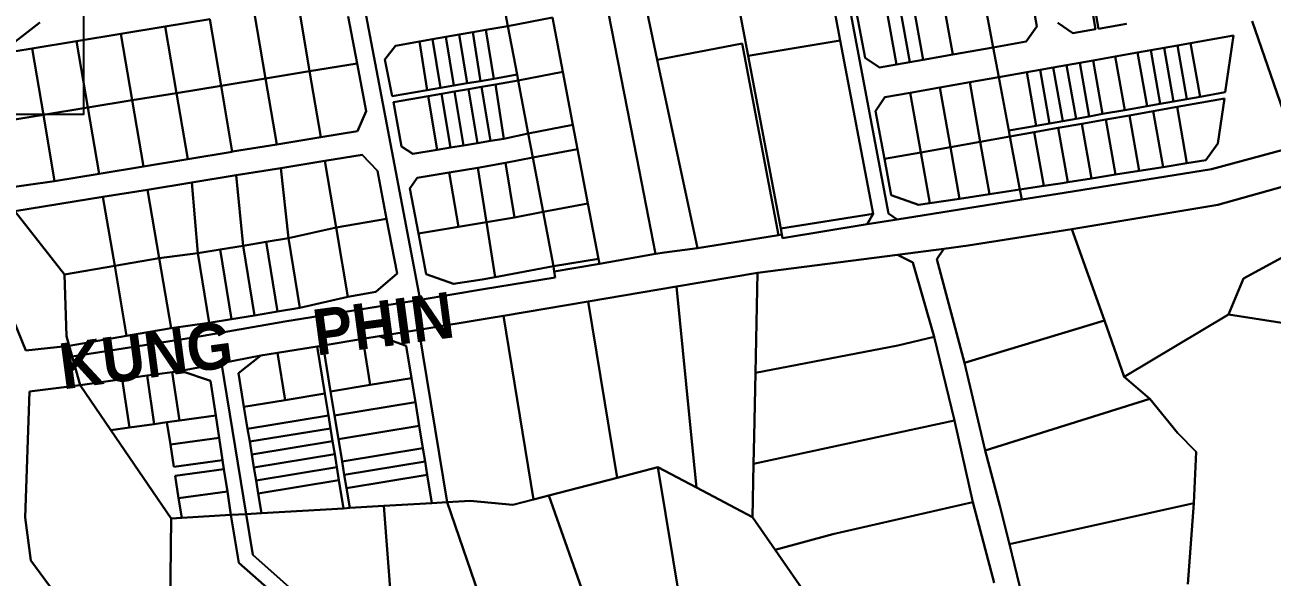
# Model space of a CAD drawing. Header units: inches. Extents: x 3562 to 70198, y -55726 to -1193.
# Drawn here: x 60876 to 67072, y -9989 to -7248 of the extents above; entities that cross this region are included whole.
import ezdxf

# ---------------------------------------------------------------- set-up
doc = ezdxf.new("R2010")
doc.units = ezdxf.units.IN
doc.header["$MEASUREMENT"] = 0
doc.layers.add('Locality Plan', color=7, linetype='Continuous')

# ---------------------------------------------------------------- blocks, each defined once
blk = doc.blocks.new('PD_912705')
at = {"layer": 'Locality Plan', "color": 7}
for p, q in [((64305.6, -6539.5), (64469, -7401.8)), ((64469, -7401.8), (64305.6, -6539.5)), ((64781.6, -6562.5), (64926.4, -7325.6)), ((64926.4, -7325.6), (64781.6, -6562.5)), ((65166.5, -8184.6), (64856.6, -6548.6)), ((64856.6, -6548.6), (65166.5, -8184.6)), ((63916, -7908.7), (63664, -6621.5)), ((63664, -6621.5), (63916, -7908.7)), ((63840.5, -6588.5), (64017.4, -7421)), ((64017.4, -7421), (63840.5, -6588.5)), ((65573, -6760.5), (65686.2, -7360)), ((65686.2, -7360), (65573, -6760.5)), ((65820.2, -6782.8), (65903.8, -7255.5)), ((65903.8, -7255.5), (65820.2, -6782.8)), ((66210.5, -7267.3), (66160, -6981.7)), ((66160, -6981.7), (66210.5, -7267.3)), ((63247, -7104.3), (63275.4, -7254.1)), ((63275.4, -7254.1), (63247, -7104.3)), ((65435.3, -7110), (65485.9, -7395.5)), ((65485.9, -7395.5), (65435.3, -7110)), ((62015.4, -7183.7), (62071.2, -7513.7)), ((62071.2, -7513.7), (62015.4, -7183.7)), ((62234.4, -7147.8), (62290.4, -7477.8)), ((62290.4, -7477.8), (62234.4, -7147.8)), ((65050.8, -7411.8), (65007.9, -7185.8)), ((65007.9, -7185.8), (65050.8, -7411.8)), ((65155.6, -7159.6), (65206.3, -7445.1)), ((65206.3, -7445.1), (65155.6, -7159.6)), ((65221.6, -7147.9), (65272.3, -7433.4)), ((65272.3, -7433.4), (65221.6, -7147.9)), ((65287.6, -7136.2), (65338.2, -7421.7)), ((65338.2, -7421.7), (65287.6, -7136.2)), ((66176.7, -7162.5), (66195.7, -7269.9)), ((66195.7, -7269.9), (66176.7, -7162.5)), ((60747.5, -7391.8), (60949.6, -7235.7)), ((60949.6, -7235.7), (60747.5, -7391.8)), ((61571.7, -7256.5), (61794.2, -7220)), ((61794.2, -7220), (61571.7, -7256.5)), ((61794.2, -7220), (61850, -7550)), ((61850, -7550), (61794.2, -7220)), ((62482, -7207.2), (62526.1, -7439.2)), ((62526.1, -7439.2), (62482, -7207.2)), ((62571, -7203.7), (62840.1, -8611.9)), ((62840.1, -8611.9), (62571, -7203.7)), ((63275.4, -7254.1), (63497.1, -7211.9)), ((63497.1, -7211.9), (63275.4, -7254.1)), ((63497.1, -7211.9), (63548.4, -7481.4)), ((63548.4, -7481.4), (63497.1, -7211.9)), ((66082.5, -7289.9), (66007.2, -7237.2)), ((66007.2, -7237.2), (66082.5, -7289.9)), ((66348.4, -7242.9), (66210.5, -7267.3)), ((66210.5, -7267.3), (66348.4, -7242.9)), ((67188.2, -7851.3), (66972.5, -7229.3)), ((66972.5, -7229.3), (67188.2, -7851.3)), ((61131.6, -7328.7), (61351.8, -7292.6)), ((61351.8, -7292.6), (61131.6, -7328.7)), ((61351.8, -7292.6), (61571.7, -7256.5)), ((61571.7, -7256.5), (61351.8, -7292.6)), ((61351.8, -7292.6), (61408.2, -7622.4)), ((61408.2, -7622.4), (61351.8, -7292.6)), ((61571.7, -7256.5), (61628.4, -7586.3)), ((61628.4, -7586.3), (61571.7, -7256.5)), ((62967.5, -7307.5), (62901, -7319)), ((62901, -7319), (62967.5, -7307.5)), ((62967.5, -7307.5), (63033.7, -7296.1)), ((63033.7, -7296.1), (62967.5, -7307.5)), ((63006.9, -7549.2), (62967.5, -7307.5)), ((62967.5, -7307.5), (63006.9, -7549.2)), ((63033.7, -7296.1), (63101.4, -7284.3)), ((63101.4, -7284.3), (63033.7, -7296.1)), ((63033.7, -7296.1), (63072.9, -7538)), ((63072.9, -7538), (63033.7, -7296.1)), ((63165, -7273.3), (63101.4, -7284.3)), ((63101.4, -7284.3), (63165, -7273.3)), ((63101.4, -7284.3), (63139.4, -7526.8)), ((63139.4, -7526.8), (63101.4, -7284.3)), ((63165, -7273.3), (63275.4, -7254.1)), ((63275.4, -7254.1), (63165, -7273.3)), ((63206, -7515.5), (63165, -7273.3)), ((63165, -7273.3), (63206, -7515.5)), ((63275.4, -7254.1), (63321, -7495)), ((63321, -7495), (63275.4, -7254.1)), ((65903.8, -7255.5), (65851.1, -7330.8)), ((65851.1, -7330.8), (65903.8, -7255.5)), ((66195.7, -7269.9), (66082.5, -7289.9)), ((66082.5, -7289.9), (66195.7, -7269.9)), ((66667.6, -7338.7), (66881.2, -7300.9)), ((66881.2, -7300.9), (66667.6, -7338.7)), ((66881.2, -7300.9), (66839.8, -7582.5)), ((66839.8, -7582.5), (66881.2, -7300.9)), ((60747.5, -7391.8), (60911.6, -7364.8)), ((60911.6, -7364.8), (60747.5, -7391.8)), ((60911.6, -7364.8), (61131.6, -7328.7)), ((61131.6, -7328.7), (60911.6, -7364.8)), ((60911.6, -7364.8), (60967.5, -7694.7)), ((60967.5, -7694.7), (60911.6, -7364.8)), ((61131.6, -7328.7), (61187.9, -7658.6)), ((61187.9, -7658.6), (61131.6, -7328.7)), ((62664.7, -7419.9), (62716.8, -7351.4)), ((62716.8, -7351.4), (62664.7, -7419.9)), ((62716.8, -7351.4), (62836.8, -7330.1)), ((62836.8, -7330.1), (62716.8, -7351.4)), ((62836.8, -7330.1), (62901, -7319)), ((62901, -7319), (62836.8, -7330.1)), ((62836.8, -7330.1), (62873.6, -7571.7)), ((62873.6, -7571.7), (62836.8, -7330.1)), ((62901, -7319), (62940.2, -7560.5)), ((62940.2, -7560.5), (62901, -7319)), ((64017.4, -7421), (64439.4, -7340)), ((64439.4, -7340), (64017.4, -7421)), ((64439.4, -7340), (64620.4, -8292.4)), ((64620.4, -8292.4), (64439.4, -7340)), ((64469, -7401.8), (64926.4, -7325.6)), ((64926.4, -7325.6), (64469, -7401.8)), ((64926.4, -7325.6), (65089.4, -8185.1)), ((65089.4, -8185.1), (64926.4, -7325.6)), ((65686.2, -7360), (65485.9, -7395.5)), ((65485.9, -7395.5), (65686.2, -7360)), ((65851.1, -7330.8), (65686.2, -7360)), ((65686.2, -7360), (65851.1, -7330.8)), ((65686.2, -7360), (65714.1, -7507.4)), ((65714.1, -7507.4), (65686.2, -7360)), ((66403.7, -7385.4), (66469.7, -7373.7)), ((66469.7, -7373.7), (66403.7, -7385.4)), ((66469.7, -7373.7), (66535.7, -7362.1)), ((66535.7, -7362.1), (66469.7, -7373.7)), ((66469.7, -7373.7), (66516.7, -7639.6)), ((66516.7, -7639.6), (66469.7, -7373.7)), ((66535.7, -7362.1), (66601.7, -7350.4)), ((66601.7, -7350.4), (66535.7, -7362.1)), ((66535.7, -7362.1), (66582.7, -7627.9)), ((66582.7, -7627.9), (66535.7, -7362.1)), ((66601.7, -7350.4), (66667.6, -7338.7)), ((66667.6, -7338.7), (66601.7, -7350.4)), ((66601.7, -7350.4), (66648.7, -7616.3)), ((66648.7, -7616.3), (66601.7, -7350.4)), ((66667.6, -7338.7), (66714.7, -7604.6)), ((66714.7, -7604.6), (66667.6, -7338.7)), ((62700.8, -7601.4), (62664.7, -7419.9)), ((62664.7, -7419.9), (62700.8, -7601.4)), ((64017.4, -7421), (64218.1, -8356.1)), ((64218.1, -8356.1), (64017.4, -7421)), ((64469, -7401.8), (64631.4, -8258.2)), ((64631.4, -8258.2), (64469, -7401.8)), ((65121.1, -7460.3), (65050.8, -7411.8)), ((65050.8, -7411.8), (65121.1, -7460.3)), ((65272.3, -7433.4), (65206.3, -7445.1)), ((65206.3, -7445.1), (65272.3, -7433.4)), ((65338.2, -7421.7), (65272.3, -7433.4)), ((65272.3, -7433.4), (65338.2, -7421.7)), ((65485.9, -7395.5), (65338.2, -7421.7)), ((65338.2, -7421.7), (65485.9, -7395.5)), ((66117.2, -7436.1), (66183.1, -7424.4)), ((66183.1, -7424.4), (66117.2, -7436.1)), ((66183.1, -7424.4), (66293.4, -7404.9)), ((66293.4, -7404.9), (66183.1, -7424.4)), ((66183.1, -7424.4), (66230.2, -7690.3)), ((66230.2, -7690.3), (66183.1, -7424.4)), ((66293.4, -7404.9), (66403.7, -7385.4)), ((66403.7, -7385.4), (66293.4, -7404.9)), ((66293.4, -7404.9), (66340.5, -7670.8)), ((66340.5, -7670.8), (66293.4, -7404.9)), ((66403.7, -7385.4), (66450.8, -7651.3)), ((66450.8, -7651.3), (66403.7, -7385.4)), ((62071.2, -7513.7), (62290.4, -7477.8)), ((62290.4, -7477.8), (62071.2, -7513.7)), ((62290.4, -7477.8), (62526.1, -7439.2)), ((62526.1, -7439.2), (62290.4, -7477.8)), ((62290.4, -7477.8), (62345.9, -7805)), ((62345.9, -7805), (62290.4, -7477.8)), ((62526.1, -7439.2), (62571.3, -7676.6)), ((62571.3, -7676.6), (62526.1, -7439.2)), ((63321, -7495), (63206, -7515.5)), ((63206, -7515.5), (63321, -7495)), ((63321, -7495), (63326.5, -7523.7)), ((63326.5, -7523.7), (63321, -7495)), ((63326.5, -7523.7), (63548.4, -7481.4)), ((63548.4, -7481.4), (63326.5, -7523.7)), ((63548.4, -7481.4), (63598.6, -7744.9)), ((63598.6, -7744.9), (63548.4, -7481.4)), ((65206.3, -7445.1), (65121.1, -7460.3)), ((65121.1, -7460.3), (65206.3, -7445.1)), ((65714.1, -7507.4), (65853.2, -7482.8)), ((65853.2, -7482.8), (65714.1, -7507.4)), ((65853.2, -7482.8), (65919.2, -7471.1)), ((65919.2, -7471.1), (65853.2, -7482.8)), ((65853.2, -7482.8), (65900.3, -7748.6)), ((65900.3, -7748.6), (65853.2, -7482.8)), ((65919.2, -7471.1), (65985.2, -7459.4)), ((65985.2, -7459.4), (65919.2, -7471.1)), ((65919.2, -7471.1), (65966.3, -7737)), ((65966.3, -7737), (65919.2, -7471.1)), ((65985.2, -7459.4), (66051.2, -7447.7)), ((66051.2, -7447.7), (65985.2, -7459.4)), ((65985.2, -7459.4), (66032.2, -7725.3)), ((66032.2, -7725.3), (65985.2, -7459.4)), ((66051.2, -7447.7), (66117.2, -7436.1)), ((66117.2, -7436.1), (66051.2, -7447.7)), ((66051.2, -7447.7), (66098.2, -7713.6)), ((66098.2, -7713.6), (66051.2, -7447.7)), ((66117.2, -7436.1), (66164.2, -7702)), ((66164.2, -7702), (66117.2, -7436.1)), ((61628.4, -7586.3), (61850, -7550)), ((61850, -7550), (61628.4, -7586.3)), ((61850, -7550), (62071.2, -7513.7)), ((62071.2, -7513.7), (61850, -7550)), ((61850, -7550), (61905.5, -7877.6)), ((61905.5, -7877.6), (61850, -7550)), ((62071.2, -7513.7), (62126.6, -7841.2)), ((62126.6, -7841.2), (62071.2, -7513.7)), ((62940.2, -7560.5), (63006.9, -7549.2)), ((63006.9, -7549.2), (62940.2, -7560.5)), ((63072.9, -7538), (63006.9, -7549.2)), ((63006.9, -7549.2), (63072.9, -7538)), ((63139.4, -7526.8), (63072.9, -7538)), ((63072.9, -7538), (63139.4, -7526.8)), ((63079.3, -7567.3), (63143.4, -7556.2)), ((63143.4, -7556.2), (63079.3, -7567.3)), ((63139.4, -7526.8), (63206, -7515.5)), ((63206, -7515.5), (63139.4, -7526.8)), ((63143.4, -7556.2), (63213, -7544.2)), ((63213, -7544.2), (63143.4, -7556.2)), ((63143.4, -7556.2), (63189.2, -7823.8)), ((63189.2, -7823.8), (63143.4, -7556.2)), ((63213, -7544.2), (63326.5, -7523.7)), ((63326.5, -7523.7), (63213, -7544.2)), ((63213, -7544.2), (63255.6, -7812.8)), ((63255.6, -7812.8), (63213, -7544.2)), ((63326.5, -7523.7), (63376.4, -7787.2)), ((63376.4, -7787.2), (63326.5, -7523.7)), ((65274.3, -7585.4), (65422, -7559.2)), ((65422, -7559.2), (65274.3, -7585.4)), ((65422, -7559.2), (65569.7, -7533)), ((65569.7, -7533), (65422, -7559.2)), ((65422, -7559.2), (65474.4, -7854.6)), ((65474.4, -7854.6), (65422, -7559.2)), ((65569.7, -7533), (65714.1, -7507.4)), ((65714.1, -7507.4), (65569.7, -7533)), ((65569.7, -7533), (65622.1, -7828.4)), ((65622.1, -7828.4), (65569.7, -7533)), ((65714.1, -7507.4), (65764.2, -7772.7)), ((65764.2, -7772.7), (65714.1, -7507.4)), ((61408.2, -7622.4), (61628.4, -7586.3)), ((61628.4, -7586.3), (61408.2, -7622.4)), ((61628.4, -7586.3), (61684.8, -7914)), ((61684.8, -7914), (61628.4, -7586.3)), ((62873.6, -7571.7), (62700.8, -7601.4)), ((62700.8, -7601.4), (62873.6, -7571.7)), ((62706.6, -7631.4), (62879.4, -7601.7)), ((62879.4, -7601.7), (62706.6, -7631.4)), ((62940.2, -7560.5), (62873.6, -7571.7)), ((62873.6, -7571.7), (62940.2, -7560.5)), ((62879.4, -7601.7), (62945.3, -7590.3)), ((62945.3, -7590.3), (62879.4, -7601.7)), ((62879.4, -7601.7), (62924.4, -7867.8)), ((62924.4, -7867.8), (62879.4, -7601.7)), ((62945.3, -7590.3), (63010.6, -7579.1)), ((63010.6, -7579.1), (62945.3, -7590.3)), ((62945.3, -7590.3), (62989.9, -7856.9)), ((62989.9, -7856.9), (62945.3, -7590.3)), ((63010.6, -7579.1), (63079.3, -7567.3)), ((63079.3, -7567.3), (63010.6, -7579.1)), ((63010.6, -7579.1), (63055.1, -7846.1)), ((63055.1, -7846.1), (63010.6, -7579.1)), ((63079.3, -7567.3), (63123.6, -7834.7)), ((63123.6, -7834.7), (63079.3, -7567.3)), ((65101.1, -7677.1), (65149, -7607.6)), ((65149, -7607.6), (65101.1, -7677.1)), ((65149, -7607.6), (65274.3, -7585.4)), ((65274.3, -7585.4), (65149, -7607.6)), ((65274.3, -7585.4), (65326.7, -7880.8)), ((65326.7, -7880.8), (65274.3, -7585.4)), ((66648.7, -7616.3), (66582.7, -7627.9)), ((66582.7, -7627.9), (66648.7, -7616.3)), ((66600, -7655.4), (66835.1, -7613.8)), ((66835.1, -7613.8), (66600, -7655.4)), ((66714.7, -7604.6), (66648.7, -7616.3)), ((66648.7, -7616.3), (66714.7, -7604.6)), ((66839.8, -7582.5), (66714.7, -7604.6)), ((66714.7, -7604.6), (66839.8, -7582.5)), ((66835.1, -7613.8), (66802.3, -7837)), ((66802.3, -7837), (66835.1, -7613.8)), ((60967.5, -7694.7), (61187.9, -7658.6)), ((61187.9, -7658.6), (60967.5, -7694.7)), ((61187.9, -7658.6), (61408.2, -7622.4)), ((61408.2, -7622.4), (61187.9, -7658.6)), ((61187.9, -7658.6), (61243.8, -7986.8)), ((61243.8, -7986.8), (61187.9, -7658.6)), ((61408.2, -7622.4), (61464.4, -7950.4)), ((61464.4, -7950.4), (61408.2, -7622.4)), ((62571.3, -7676.6), (62528.3, -7774.9)), ((62528.3, -7774.9), (62571.3, -7676.6)), ((62747.3, -7851.3), (62706.6, -7631.4)), ((62706.6, -7631.4), (62747.3, -7851.3)), ((65145.9, -7912.9), (65101.1, -7677.1)), ((65101.1, -7677.1), (65145.9, -7912.9)), ((66340.5, -7670.8), (66230.2, -7690.3)), ((66230.2, -7690.3), (66340.5, -7670.8)), ((66450.8, -7651.3), (66340.5, -7670.8)), ((66340.5, -7670.8), (66450.8, -7651.3)), ((66363.6, -7697.2), (66481.8, -7676.3)), ((66481.8, -7676.3), (66363.6, -7697.2)), ((66516.7, -7639.6), (66450.8, -7651.3)), ((66450.8, -7651.3), (66516.7, -7639.6)), ((66481.8, -7676.3), (66600, -7655.4)), ((66600, -7655.4), (66481.8, -7676.3)), ((66530.8, -7953.6), (66481.8, -7676.3)), ((66481.8, -7676.3), (66530.8, -7953.6)), ((66582.7, -7627.9), (66516.7, -7639.6)), ((66516.7, -7639.6), (66582.7, -7627.9)), ((66649.4, -7934.8), (66600, -7655.4)), ((66600, -7655.4), (66649.4, -7934.8)), ((60655.4, -7745.9), (60967.5, -7694.7)), ((60967.5, -7694.7), (60655.4, -7745.9)), ((60967.5, -7694.7), (61023.2, -8023.2)), ((61023.2, -8023.2), (60967.5, -7694.7)), ((63376.4, -7787.2), (63598.6, -7744.9)), ((63598.6, -7744.9), (63376.4, -7787.2)), ((63598.6, -7744.9), (63621.4, -7864.7)), ((63621.4, -7864.7), (63598.6, -7744.9)), ((65966.3, -7737), (65900.3, -7748.6)), ((65900.3, -7748.6), (65966.3, -7737)), ((66032.2, -7725.3), (65966.3, -7737)), ((65966.3, -7737), (66032.2, -7725.3)), ((66009.1, -7759.8), (66127.3, -7739)), ((66127.3, -7739), (66009.1, -7759.8)), ((66098.2, -7713.6), (66032.2, -7725.3)), ((66032.2, -7725.3), (66098.2, -7713.6)), ((66164.2, -7702), (66098.2, -7713.6)), ((66098.2, -7713.6), (66164.2, -7702)), ((66127.3, -7739), (66245.5, -7718)), ((66245.5, -7718), (66127.3, -7739)), ((66127.3, -7739), (66175.2, -8010.2)), ((66175.2, -8010.2), (66127.3, -7739)), ((66230.2, -7690.3), (66164.2, -7702)), ((66164.2, -7702), (66230.2, -7690.3)), ((66245.5, -7718), (66363.6, -7697.2)), ((66363.6, -7697.2), (66245.5, -7718)), ((66245.5, -7718), (66293.8, -7991.3)), ((66293.8, -7991.3), (66245.5, -7718)), ((66363.6, -7697.2), (66412.3, -7972.5)), ((66412.3, -7972.5), (66363.6, -7697.2)), ((62345.9, -7805), (62126.6, -7841.2)), ((62126.6, -7841.2), (62345.9, -7805)), ((62528.3, -7774.9), (62345.9, -7805)), ((62345.9, -7805), (62528.3, -7774.9)), ((63376.4, -7787.2), (63255.6, -7812.8)), ((63255.6, -7812.8), (63376.4, -7787.2)), ((63376.4, -7787.2), (63399.1, -7907)), ((63399.1, -7907), (63376.4, -7787.2)), ((65622.1, -7828.4), (65769.7, -7802.2)), ((65769.7, -7802.2), (65622.1, -7828.4)), ((65900.3, -7748.6), (65764.2, -7772.7)), ((65764.2, -7772.7), (65900.3, -7748.6)), ((65764.2, -7772.7), (65769.7, -7802.2)), ((65769.7, -7802.2), (65764.2, -7772.7)), ((65769.7, -7802.2), (65890.9, -7780.8)), ((65890.9, -7780.8), (65769.7, -7802.2)), ((65769.7, -7802.2), (65819.4, -8065.3)), ((65819.4, -8065.3), (65769.7, -7802.2)), ((65890.9, -7780.8), (66009.1, -7759.8)), ((66009.1, -7759.8), (65890.9, -7780.8)), ((65890.9, -7780.8), (65938.1, -8047.2)), ((65938.1, -8047.2), (65890.9, -7780.8)), ((66009.1, -7759.8), (66056.7, -8029)), ((66056.7, -8029), (66009.1, -7759.8)), ((62126.6, -7841.2), (61907.3, -7877.3)), ((61907.3, -7877.3), (62126.6, -7841.2)), ((62803.8, -7888.5), (62747.3, -7851.3)), ((62747.3, -7851.3), (62803.8, -7888.5)), ((62924.4, -7867.8), (62803.8, -7888.5)), ((62803.8, -7888.5), (62924.4, -7867.8)), ((62989.9, -7856.9), (62924.4, -7867.8)), ((62924.4, -7867.8), (62989.9, -7856.9)), ((63055.1, -7846.1), (62989.9, -7856.9)), ((62989.9, -7856.9), (63055.1, -7846.1)), ((63123.6, -7834.7), (63055.1, -7846.1)), ((63055.1, -7846.1), (63123.6, -7834.7)), ((63189.2, -7823.8), (63123.6, -7834.7)), ((63123.6, -7834.7), (63189.2, -7823.8)), ((63255.6, -7812.8), (63189.2, -7823.8)), ((63189.2, -7823.8), (63255.6, -7812.8)), ((63399.1, -7907), (63621.4, -7864.7)), ((63621.4, -7864.7), (63399.1, -7907)), ((63621.4, -7864.7), (63672.7, -8134.2)), ((63672.7, -8134.2), (63621.4, -7864.7)), ((65326.7, -7880.8), (65474.4, -7854.6)), ((65474.4, -7854.6), (65326.7, -7880.8)), ((65474.4, -7854.6), (65622.1, -7828.4)), ((65622.1, -7828.4), (65474.4, -7854.6)), ((65474.4, -7854.6), (65519.8, -8110.8)), ((65519.8, -8110.8), (65474.4, -7854.6)), ((65622.1, -7828.4), (65668.2, -8088.3)), ((65668.2, -8088.3), (65622.1, -7828.4)), ((66802.3, -7837), (66743.7, -7919.8)), ((66743.7, -7919.8), (66802.3, -7837)), ((66770.6, -7964.1), (67188.2, -7851.3)), ((67188.2, -7851.3), (66770.6, -7964.1)), ((67840.7, -7850.3), (66802.3, -8141.3)), ((66802.3, -8141.3), (67840.7, -7850.3)), ((61684.8, -7914), (61464.4, -7950.4)), ((61464.4, -7950.4), (61684.8, -7914)), ((61905.5, -7877.6), (61684.8, -7914)), ((61684.8, -7914), (61905.5, -7877.6)), ((61907.3, -7877.3), (61905.5, -7877.6)), ((61905.5, -7877.6), (61907.3, -7877.3)), ((62365.9, -7922.9), (62146.4, -7958.6)), ((62146.4, -7958.6), (62365.9, -7922.9)), ((62551.4, -7892.8), (62365.9, -7922.9)), ((62365.9, -7922.9), (62551.4, -7892.8)), ((62365.9, -7922.9), (62421.9, -8253.4)), ((62421.9, -8253.4), (62365.9, -7922.9)), ((62627.7, -7972.8), (62551.4, -7892.8)), ((62551.4, -7892.8), (62627.7, -7972.8)), ((63399.1, -7907), (63263.8, -7933.4)), ((63263.8, -7933.4), (63399.1, -7907)), ((63399.1, -7907), (63450.1, -8176.6)), ((63450.1, -8176.6), (63399.1, -7907)), ((64007.9, -8383.9), (63916, -7908.7)), ((63916, -7908.7), (64007.9, -8383.9)), ((65145.9, -7912.9), (65326.7, -7880.8)), ((65326.7, -7880.8), (65145.9, -7912.9)), ((65180.1, -8093.2), (65145.9, -7912.9)), ((65145.9, -7912.9), (65180.1, -8093.2)), ((65326.7, -7880.8), (65371.5, -8133.4)), ((65371.5, -8133.4), (65326.7, -7880.8)), ((66743.7, -7919.8), (66649.4, -7934.8)), ((66649.4, -7934.8), (66743.7, -7919.8)), ((61243.8, -7986.8), (61023.2, -8023.2)), ((61023.2, -8023.2), (61243.8, -7986.8)), ((61464.4, -7950.4), (61243.8, -7986.8)), ((61243.8, -7986.8), (61464.4, -7950.4)), ((62146.4, -7958.6), (61925.3, -7994.5)), ((61925.3, -7994.5), (62146.4, -7958.6)), ((62185.3, -8307.3), (62146.4, -7958.6)), ((62146.4, -7958.6), (62185.3, -8307.3)), ((62672.8, -8210), (62627.7, -7972.8)), ((62627.7, -7972.8), (62672.8, -8210)), ((62824.6, -8007.8), (62982.9, -7980.6)), ((62982.9, -7980.6), (62824.6, -8007.8)), ((63125.2, -7957.9), (62982.9, -7980.6)), ((62982.9, -7980.6), (63125.2, -7957.9)), ((62982.9, -7980.6), (63029.8, -8250.3)), ((63029.8, -8250.3), (62982.9, -7980.6)), ((63125.2, -7957.9), (63263.8, -7933.4)), ((63263.8, -7933.4), (63125.2, -7957.9)), ((63169.6, -8227.6), (63125.2, -7957.9)), ((63125.2, -7957.9), (63169.6, -8227.6)), ((63263.8, -7933.4), (63308.2, -8204.9)), ((63308.2, -8204.9), (63263.8, -7933.4)), ((66038.4, -8081.6), (66770.6, -7964.1)), ((66770.6, -7964.1), (66038.4, -8081.6)), ((66293.8, -7991.3), (66175.2, -8010.2)), ((66175.2, -8010.2), (66293.8, -7991.3)), ((66412.3, -7972.5), (66293.8, -7991.3)), ((66293.8, -7991.3), (66412.3, -7972.5)), ((66530.8, -7953.6), (66412.3, -7972.5)), ((66412.3, -7972.5), (66530.8, -7953.6)), ((66649.4, -7934.8), (66530.8, -7953.6)), ((66530.8, -7953.6), (66649.4, -7934.8)), ((61023.2, -8023.2), (60740.1, -8062.9)), ((60740.1, -8062.9), (61023.2, -8023.2)), ((61704.8, -8030.3), (61484.2, -8066.1)), ((61484.2, -8066.1), (61704.8, -8030.3)), ((61925.3, -7994.5), (61704.8, -8030.3)), ((61704.8, -8030.3), (61925.3, -7994.5)), ((61704.8, -8030.3), (61734.2, -8381.1)), ((61734.2, -8381.1), (61704.8, -8030.3)), ((61959.7, -8344.2), (61925.3, -7994.5)), ((61925.3, -7994.5), (61959.7, -8344.2)), ((62788.6, -8060.4), (62824.6, -8007.8)), ((62824.6, -8007.8), (62788.6, -8060.4)), ((65938.1, -8047.2), (65819.4, -8065.3)), ((65819.4, -8065.3), (65938.1, -8047.2)), ((66031.4, -8033.1), (65938.1, -8047.2)), ((65938.1, -8047.2), (66031.4, -8033.1)), ((66056.7, -8029), (66031.4, -8033.1)), ((66031.4, -8033.1), (66056.7, -8029)), ((66175.2, -8010.2), (66056.7, -8029)), ((66056.7, -8029), (66175.2, -8010.2)), ((61263.5, -8102), (60826.3, -8172.9)), ((60826.3, -8172.9), (61263.5, -8102)), ((61263.5, -8102), (61484.2, -8066.1)), ((61484.2, -8066.1), (61263.5, -8102)), ((61321.8, -8444), (61263.5, -8102)), ((61263.5, -8102), (61321.8, -8444)), ((61484.2, -8066.1), (61542.3, -8405.8)), ((61542.3, -8405.8), (61484.2, -8066.1)), ((62830.6, -8284), (62788.6, -8060.4)), ((62788.6, -8060.4), (62830.6, -8284)), ((65315.3, -8141.9), (65180.1, -8093.2)), ((65180.1, -8093.2), (65315.3, -8141.9)), ((65828.9, -8115.3), (65209.3, -8214.7)), ((65209.3, -8214.7), (65828.9, -8115.3)), ((65519.8, -8110.8), (65371.5, -8133.4)), ((65371.5, -8133.4), (65519.8, -8110.8)), ((65668.2, -8088.3), (65519.8, -8110.8)), ((65519.8, -8110.8), (65668.2, -8088.3)), ((65819.4, -8065.3), (65668.2, -8088.3)), ((65668.2, -8088.3), (65819.4, -8065.3)), ((65819.4, -8065.3), (65828.9, -8115.3)), ((65828.9, -8115.3), (65819.4, -8065.3)), ((65828.9, -8115.3), (66038.4, -8081.6)), ((66038.4, -8081.6), (65828.9, -8115.3)), ((61072.5, -8487.2), (60826.3, -8172.9)), ((60826.3, -8172.9), (61072.5, -8487.2)), ((63308.2, -8204.9), (63450.1, -8176.6)), ((63450.1, -8176.6), (63308.2, -8204.9)), ((63450.1, -8176.6), (63672.7, -8134.2)), ((63672.7, -8134.2), (63450.1, -8176.6)), ((63450.1, -8176.6), (63501.2, -8446.1)), ((63501.2, -8446.1), (63450.1, -8176.6)), ((63672.7, -8134.2), (63724.9, -8408.9)), ((63724.9, -8408.9), (63672.7, -8134.2)), ((65371.5, -8133.4), (65315.3, -8141.9)), ((65315.3, -8141.9), (65371.5, -8133.4)), ((66802.3, -8141.3), (66077, -8261.2)), ((66077, -8261.2), (66802.3, -8141.3)), ((62421.9, -8253.4), (62672.8, -8210)), ((62672.8, -8210), (62421.9, -8253.4)), ((62672.8, -8210), (62724.4, -8481.5)), ((62724.4, -8481.5), (62672.8, -8210)), ((63029.8, -8250.3), (63169.6, -8227.6)), ((63169.6, -8227.6), (63029.8, -8250.3)), ((63308.2, -8204.9), (63169.6, -8227.6)), ((63169.6, -8227.6), (63308.2, -8204.9)), ((63169.6, -8227.6), (63212.8, -8499.8)), ((63212.8, -8499.8), (63169.6, -8227.6)), ((64631.4, -8258.2), (65089.4, -8185.1)), ((65089.4, -8185.1), (64631.4, -8258.2)), ((65060.3, -8236.7), (64640.5, -8306.6)), ((64640.5, -8306.6), (65060.3, -8236.7)), ((65089.4, -8185.1), (65060.3, -8236.7)), ((65060.3, -8236.7), (65089.4, -8185.1)), ((65209.3, -8214.7), (65060.3, -8236.7)), ((65060.3, -8236.7), (65209.3, -8214.7)), ((65209.3, -8214.7), (65166.5, -8184.6)), ((65166.5, -8184.6), (65209.3, -8214.7)), ((62185.3, -8307.3), (62421.9, -8253.4)), ((62421.9, -8253.4), (62185.3, -8307.3)), ((62480.3, -8598.1), (62421.9, -8253.4)), ((62421.9, -8253.4), (62480.3, -8598.1)), ((62830.6, -8284), (63029.8, -8250.3)), ((63029.8, -8250.3), (62830.6, -8284)), ((62869.3, -8485.3), (62830.6, -8284)), ((62830.6, -8284), (62869.3, -8485.3)), ((64620.4, -8292.4), (64218.1, -8356.1)), ((64218.1, -8356.1), (64620.4, -8292.4)), ((64637.2, -8289.2), (64620.4, -8292.4)), ((64620.4, -8292.4), (64637.2, -8289.2)), ((64637.2, -8289.2), (64631.4, -8258.2)), ((64631.4, -8258.2), (64637.2, -8289.2)), ((64640.5, -8306.6), (64637.2, -8289.2)), ((64637.2, -8289.2), (64640.5, -8306.6)), ((65561.7, -8343.3), (66077, -8261.2)), ((66077, -8261.2), (65561.7, -8343.3)), ((66077, -8261.2), (66238.8, -8715.5)), ((66238.8, -8715.5), (66077, -8261.2)), ((61845.5, -8362.9), (61734.2, -8381.1)), ((61734.2, -8381.1), (61845.5, -8362.9)), ((61959.7, -8344.2), (61845.5, -8362.9)), ((61845.5, -8362.9), (61959.7, -8344.2)), ((61902.1, -8708.8), (61845.5, -8362.9)), ((61845.5, -8362.9), (61902.1, -8708.8)), ((62074.1, -8325.5), (61959.7, -8344.2)), ((61959.7, -8344.2), (62074.1, -8325.5)), ((61959.7, -8344.2), (62016.4, -8690.1)), ((62016.4, -8690.1), (61959.7, -8344.2)), ((62185.3, -8307.3), (62074.1, -8325.5)), ((62074.1, -8325.5), (62185.3, -8307.3)), ((62130.7, -8671.4), (62074.1, -8325.5)), ((62074.1, -8325.5), (62130.7, -8671.4)), ((62242, -8653.2), (62185.3, -8307.3)), ((62185.3, -8307.3), (62242, -8653.2)), ((64218.1, -8356.1), (64053, -8378.3)), ((64053, -8378.3), (64218.1, -8356.1)), ((65211, -8388.8), (65441.7, -8358.9)), ((65441.7, -8358.9), (65211, -8388.8)), ((65407.2, -8410.5), (65441.7, -8358.9)), ((65441.7, -8358.9), (65407.2, -8410.5)), ((65441.7, -8358.9), (65561.7, -8343.3)), ((65561.7, -8343.3), (65441.7, -8358.9)), ((66929.8, -8507.3), (67232.2, -8342.5)), ((67232.2, -8342.5), (66929.8, -8507.3)), ((60691.9, -8404.6), (60880.2, -8864.6)), ((60880.2, -8864.6), (60691.9, -8404.6)), ((61321.8, -8444), (61542.3, -8405.8)), ((61542.3, -8405.8), (61321.8, -8444)), ((61542.3, -8405.8), (61734.2, -8381.1)), ((61734.2, -8381.1), (61542.3, -8405.8)), ((61542.3, -8405.8), (61601.7, -8752.6)), ((61601.7, -8752.6), (61542.3, -8405.8)), ((61734.2, -8381.1), (61790.7, -8727)), ((61790.7, -8727), (61734.2, -8381.1)), ((63501.2, -8446.1), (63724.9, -8408.9)), ((63724.9, -8408.9), (63501.2, -8446.1)), ((63724.9, -8408.9), (63729.7, -8434.4)), ((63729.7, -8434.4), (63724.9, -8408.9)), ((64007.9, -8383.9), (63729.7, -8434.4)), ((63729.7, -8434.4), (64007.9, -8383.9)), ((64053, -8378.3), (64007.9, -8383.9)), ((64007.9, -8383.9), (64053, -8378.3)), ((64515.6, -8479.2), (65211, -8388.8)), ((65211, -8388.8), (64515.6, -8479.2)), ((65211, -8388.8), (65287.1, -8427.2)), ((65287.1, -8427.2), (65211, -8388.8)), ((65544.8, -8925.3), (65407.2, -8410.5)), ((65407.2, -8410.5), (65544.8, -8925.3)), ((61072.5, -8487.2), (61321.8, -8444)), ((61321.8, -8444), (61072.5, -8487.2)), ((61082.6, -8792.6), (61072.5, -8487.2)), ((61072.5, -8487.2), (61082.6, -8792.6)), ((61321.8, -8444), (61381, -8791.4)), ((61381, -8791.4), (61321.8, -8444)), ((62724.4, -8481.5), (62619.7, -8573.6)), ((62619.7, -8573.6), (62724.4, -8481.5)), ((63005.2, -8534.1), (62869.3, -8485.3)), ((62869.3, -8485.3), (63005.2, -8534.1)), ((63212.8, -8499.8), (63501.2, -8446.1)), ((63501.2, -8446.1), (63212.8, -8499.8)), ((63501.2, -8446.1), (63506, -8471.5)), ((63506, -8471.5), (63501.2, -8446.1)), ((63729.7, -8434.4), (63506, -8471.5)), ((63506, -8471.5), (63729.7, -8434.4)), ((63506, -8471.5), (63510.5, -8502.2)), ((63510.5, -8502.2), (63506, -8471.5)), ((64113.4, -8546.9), (64515.6, -8479.2)), ((64515.6, -8479.2), (64113.4, -8546.9)), ((64515.6, -8479.2), (64505.4, -8974.9)), ((64505.4, -8974.9), (64515.6, -8479.2)), ((65287.1, -8427.2), (65392.6, -8796.9)), ((65392.6, -8796.9), (65287.1, -8427.2)), ((63146.8, -8511.4), (63005.2, -8534.1)), ((63005.2, -8534.1), (63146.8, -8511.4)), ((63212.8, -8499.8), (63146.8, -8511.4)), ((63146.8, -8511.4), (63212.8, -8499.8)), ((63510.5, -8502.2), (63154.6, -8559.5)), ((63154.6, -8559.5), (63510.5, -8502.2)), ((63674.1, -8620.8), (64113.4, -8546.9)), ((64113.4, -8546.9), (63674.1, -8620.8)), ((64192.3, -9348.8), (64113.4, -8546.9)), ((64113.4, -8546.9), (64192.3, -9348.8)), ((66855.2, -8685.5), (66929.8, -8507.3)), ((66929.8, -8507.3), (66855.2, -8685.5)), ((62840.1, -8611.9), (62166.7, -8719.7)), ((62166.7, -8719.7), (62840.1, -8611.9)), ((62242, -8653.2), (62480.3, -8598.1)), ((62480.3, -8598.1), (62242, -8653.2)), ((62619.7, -8573.6), (62480.3, -8598.1)), ((62480.3, -8598.1), (62619.7, -8573.6)), ((63154.6, -8559.5), (62840.1, -8611.9)), ((62840.1, -8611.9), (63154.6, -8559.5)), ((62016.4, -8690.1), (62130.7, -8671.4)), ((62130.7, -8671.4), (62016.4, -8690.1)), ((62130.7, -8671.4), (62242, -8653.2)), ((62242, -8653.2), (62130.7, -8671.4)), ((63253.9, -8691.6), (63674.1, -8620.8)), ((63674.1, -8620.8), (63253.9, -8691.6)), ((63817.6, -9496.1), (63674.1, -8620.8)), ((63674.1, -8620.8), (63817.6, -9496.1)), ((61601.7, -8752.6), (61790.7, -8727)), ((61790.7, -8727), (61601.7, -8752.6)), ((62166.7, -8719.7), (61723.6, -8798.5)), ((61723.6, -8798.5), (62166.7, -8719.7)), ((61790.7, -8727), (61902.1, -8708.8)), ((61902.1, -8708.8), (61790.7, -8727)), ((61902.1, -8708.8), (62016.4, -8690.1)), ((62016.4, -8690.1), (61902.1, -8708.8)), ((62832.7, -8760.9), (63181.6, -8703.7)), ((63181.6, -8703.7), (62832.7, -8760.9)), ((63181.6, -8703.7), (63253.9, -8691.6)), ((63253.9, -8691.6), (63181.6, -8703.7)), ((63403.2, -9603.1), (63253.9, -8691.6)), ((63253.9, -8691.6), (63403.2, -9603.1)), ((65544.8, -8925.3), (66238.8, -8715.5)), ((66238.8, -8715.5), (65544.8, -8925.3)), ((66238.8, -8715.5), (66338.1, -8995.1)), ((66338.1, -8995.1), (66238.8, -8715.5)), ((66338.1, -8995.1), (66855.2, -8685.5)), ((66855.2, -8685.5), (66338.1, -8995.1)), ((66855.2, -8685.5), (67463.6, -8779.1)), ((67463.6, -8779.1), (66855.2, -8685.5)), ((61096, -8841.5), (61082.6, -8792.6)), ((61082.6, -8792.6), (61096, -8841.5)), ((61381, -8791.4), (61096, -8841.5)), ((61096, -8841.5), (61381, -8791.4)), ((61723.6, -8798.5), (61110.5, -8894)), ((61110.5, -8894), (61723.6, -8798.5)), ((61601.7, -8752.6), (61381, -8791.4)), ((61381, -8791.4), (61601.7, -8752.6)), ((62554.3, -8806.5), (62636.3, -8793.1)), ((62636.3, -8793.1), (62554.3, -8806.5)), ((62636.3, -8793.1), (62832.7, -8760.9)), ((62832.7, -8760.9), (62636.3, -8793.1)), ((62636.3, -8793.1), (62769.8, -8840.7)), ((62769.8, -8840.7), (62636.3, -8793.1)), ((62973.1, -9617.2), (62832.7, -8760.9)), ((62832.7, -8760.9), (62973.1, -9617.2)), ((65212.7, -8839.4), (65392.6, -8796.9)), ((65392.6, -8796.9), (65212.7, -8839.4)), ((65392.6, -8796.9), (65493.7, -9211.9)), ((65493.7, -9211.9), (65392.6, -8796.9)), ((60880.2, -8864.6), (61096, -8841.5)), ((61096, -8841.5), (60880.2, -8864.6)), ((61096, -8841.5), (61110.5, -8894)), ((61110.5, -8894), (61096, -8841.5)), ((62182.5, -8867.5), (62327.3, -8843.7)), ((62327.3, -8843.7), (62182.5, -8867.5)), ((62327.3, -8843.7), (62356.9, -8838.9)), ((62356.9, -8838.9), (62327.3, -8843.7)), ((62327.3, -8843.7), (62365.8, -9078)), ((62365.8, -9078), (62327.3, -8843.7)), ((62356.9, -8838.9), (62554.3, -8806.5)), ((62554.3, -8806.5), (62356.9, -8838.9)), ((62356.9, -8838.9), (62394.4, -9067.6)), ((62394.4, -9067.6), (62356.9, -8838.9)), ((62554.3, -8806.5), (62591.8, -9035.3)), ((62591.8, -9035.3), (62554.3, -8806.5)), ((62769.8, -8840.7), (62796.2, -9001.7)), ((62796.2, -9001.7), (62769.8, -8840.7)), ((64505.4, -8974.9), (65212.7, -8839.4)), ((65212.7, -8839.4), (64505.4, -8974.9)), ((61110.5, -8894), (61150.4, -9036.6)), ((61150.4, -9036.6), (61110.5, -8894)), ((61852.5, -8926.7), (62048.1, -8889.5)), ((62048.1, -8889.5), (61852.5, -8926.7)), ((62048.1, -8889.5), (61936.8, -8977.2)), ((61936.8, -8977.2), (62048.1, -8889.5)), ((62048.1, -8889.5), (62130, -8876.1)), ((62130, -8876.1), (62048.1, -8889.5)), ((62130, -8876.1), (62182.5, -8867.5)), ((62182.5, -8867.5), (62130, -8876.1)), ((62168.4, -9110.4), (62130, -8876.1)), ((62130, -8876.1), (62168.4, -9110.4)), ((61483.5, -8989), (61607.7, -8971.3)), ((61607.7, -8971.3), (61483.5, -8989)), ((61607.7, -8971.3), (61650.2, -8965.2)), ((61650.2, -8965.2), (61607.7, -8971.3)), ((61607.7, -8971.3), (61644.2, -9211.8)), ((61644.2, -9211.8), (61607.7, -8971.3)), ((61650.2, -8965.2), (61852.5, -8926.7)), ((61852.5, -8926.7), (61650.2, -8965.2)), ((61798.3, -9015.3), (61650.2, -8965.2)), ((61650.2, -8965.2), (61798.3, -9015.3)), ((61852.5, -8926.7), (61975.4, -9676.4)), ((61975.4, -9676.4), (61852.5, -8926.7)), ((61936.8, -8977.2), (61964.1, -9143.9)), ((61964.1, -9143.9), (61936.8, -8977.2)), ((64505.4, -8974.9), (64498.9, -9291.7)), ((64498.9, -9291.7), (64505.4, -8974.9)), ((65646.3, -9360.3), (65544.8, -8925.3)), ((65544.8, -8925.3), (65646.3, -9360.3)), ((61150.4, -9036.6), (60898.5, -9067.2)), ((60898.5, -9067.2), (61150.4, -9036.6)), ((61150.4, -9036.6), (61358.2, -9007)), ((61358.2, -9007), (61150.4, -9036.6)), ((61150.4, -9036.6), (61301.9, -9258.9)), ((61301.9, -9258.9), (61150.4, -9036.6)), ((61358.2, -9007), (61483.5, -8989)), ((61483.5, -8989), (61358.2, -9007)), ((61395, -9246.1), (61358.2, -9007)), ((61358.2, -9007), (61395, -9246.1)), ((61483.5, -8989), (61518.5, -9229.1)), ((61518.5, -9229.1), (61483.5, -8989)), ((61824.3, -9187), (61798.3, -9015.3)), ((61798.3, -9015.3), (61824.3, -9187)), ((62394.4, -9067.6), (62591.8, -9035.3)), ((62591.8, -9035.3), (62394.4, -9067.6)), ((62591.8, -9035.3), (62796.2, -9001.7)), ((62796.2, -9001.7), (62591.8, -9035.3)), ((62796.2, -9001.7), (62815.6, -9120.2)), ((62815.6, -9120.2), (62796.2, -9001.7)), ((66338.1, -8995.1), (66464.9, -9103.7)), ((66464.9, -9103.7), (66338.1, -8995.1)), ((60898.5, -9067.2), (60877, -9693.9)), ((60877, -9693.9), (60898.5, -9067.2)), ((62168.4, -9110.4), (62365.8, -9078)), ((62365.8, -9078), (62168.4, -9110.4)), ((62365.8, -9078), (62383.6, -9186.6)), ((62383.6, -9186.6), (62365.8, -9078)), ((62394.4, -9067.6), (62413.8, -9186)), ((62413.8, -9186), (62394.4, -9067.6)), ((65646.3, -9360.3), (66464.9, -9103.7)), ((66464.9, -9103.7), (65646.3, -9360.3)), ((66464.9, -9103.7), (66602.7, -9272.4)), ((66602.7, -9272.4), (66464.9, -9103.7)), ((61964.1, -9143.9), (62168.4, -9110.4)), ((62168.4, -9110.4), (61964.1, -9143.9)), ((61981.9, -9252.5), (61964.1, -9143.9)), ((61964.1, -9143.9), (61981.9, -9252.5)), ((62413.8, -9186), (62815.6, -9120.2)), ((62815.6, -9120.2), (62413.8, -9186)), ((62815.6, -9120.2), (62835, -9238.6)), ((62835, -9238.6), (62815.6, -9120.2)), ((61518.5, -9229.1), (61395, -9246.1)), ((61395, -9246.1), (61518.5, -9229.1)), ((61518.5, -9229.1), (61581.3, -9220.5)), ((61581.3, -9220.5), (61518.5, -9229.1)), ((61581.3, -9220.5), (61644.2, -9211.8)), ((61644.2, -9211.8), (61581.3, -9220.5)), ((61598.3, -9331), (61581.3, -9220.5)), ((61581.3, -9220.5), (61598.3, -9331)), ((61644.2, -9211.8), (61824.3, -9187)), ((61824.3, -9187), (61644.2, -9211.8)), ((61824.3, -9187), (61841, -9297.6)), ((61841, -9297.6), (61824.3, -9187)), ((61981.9, -9252.5), (62383.6, -9186.6)), ((62383.6, -9186.6), (61981.9, -9252.5)), ((62383.6, -9186.6), (62394.1, -9250.7)), ((62394.1, -9250.7), (62383.6, -9186.6)), ((62413.8, -9186), (62433.3, -9304.5)), ((62433.3, -9304.5), (62413.8, -9186)), ((64496.1, -9426.3), (65493.7, -9211.9)), ((65493.7, -9211.9), (64496.1, -9426.3)), ((65493.7, -9211.9), (65584.7, -9616.9)), ((65584.7, -9616.9), (65493.7, -9211.9)), ((61301.9, -9258.9), (61395, -9246.1)), ((61395, -9246.1), (61301.9, -9258.9)), ((61301.9, -9258.9), (61601.7, -9698.5)), ((61601.7, -9698.5), (61301.9, -9258.9)), ((61992.4, -9316.6), (61981.9, -9252.5)), ((61981.9, -9252.5), (61992.4, -9316.6)), ((61992.4, -9316.6), (62394.1, -9250.7)), ((62394.1, -9250.7), (61992.4, -9316.6)), ((62394.1, -9250.7), (62404.6, -9314.9)), ((62404.6, -9314.9), (62394.1, -9250.7)), ((62433.3, -9304.5), (62835, -9238.6)), ((62835, -9238.6), (62433.3, -9304.5)), ((62835, -9238.6), (62853.1, -9349.1)), ((62853.1, -9349.1), (62835, -9238.6)), ((64498.9, -9291.7), (64496.1, -9426.3)), ((64496.1, -9426.3), (64498.9, -9291.7)), ((66602.7, -9272.4), (66694.3, -9366.5)), ((66694.3, -9366.5), (66602.7, -9272.4)), ((61598.3, -9331), (61841, -9297.6)), ((61841, -9297.6), (61598.3, -9331)), ((61615.3, -9441), (61598.3, -9331)), ((61598.3, -9331), (61615.3, -9441)), ((61841, -9297.6), (61857.7, -9407.7)), ((61857.7, -9407.7), (61841, -9297.6)), ((62002.9, -9380.8), (61992.4, -9316.6)), ((61992.4, -9316.6), (62002.9, -9380.8)), ((62002.9, -9380.8), (62404.6, -9314.9)), ((62404.6, -9314.9), (62002.9, -9380.8)), ((62404.6, -9314.9), (62415.1, -9379)), ((62415.1, -9379), (62404.6, -9314.9)), ((62433.3, -9304.5), (62451.4, -9415)), ((62451.4, -9415), (62433.3, -9304.5)), ((62451.4, -9415), (62853.1, -9349.1)), ((62853.1, -9349.1), (62451.4, -9415)), ((62853.1, -9349.1), (62864, -9415.2)), ((62864, -9415.2), (62853.1, -9349.1)), ((64212, -9544.2), (64192.3, -9348.8)), ((64192.3, -9348.8), (64212, -9544.2)), ((61857.7, -9407.7), (61615.3, -9441)), ((61615.3, -9441), (61857.7, -9407.7)), ((61864.6, -9453.2), (61857.7, -9407.7)), ((61857.7, -9407.7), (61864.6, -9453.2)), ((62013.4, -9444.9), (62002.9, -9380.8)), ((62002.9, -9380.8), (62013.4, -9444.9)), ((62013.4, -9444.9), (62415.1, -9379)), ((62415.1, -9379), (62013.4, -9444.9)), ((62415.1, -9379), (62425.6, -9443.2)), ((62425.6, -9443.2), (62415.1, -9379)), ((62451.4, -9415), (62462.2, -9481.1)), ((62462.2, -9481.1), (62451.4, -9415)), ((62462.2, -9481.1), (62864, -9415.2)), ((62864, -9415.2), (62462.2, -9481.1)), ((62864, -9415.2), (62874.8, -9481.4)), ((62874.8, -9481.4), (62864, -9415.2)), ((65720.3, -9635.2), (65646.3, -9360.3)), ((65646.3, -9360.3), (65720.3, -9635.2)), ((66694.3, -9366.5), (66682.9, -9622.5)), ((66682.9, -9622.5), (66694.3, -9366.5)), ((61622.3, -9486.5), (61864.6, -9453.2)), ((61864.6, -9453.2), (61622.3, -9486.5)), ((61864.6, -9453.2), (61881.4, -9564.5)), ((61881.4, -9564.5), (61864.6, -9453.2)), ((62024, -9509.1), (62013.4, -9444.9)), ((62013.4, -9444.9), (62024, -9509.1)), ((62024, -9509.1), (62425.6, -9443.2)), ((62425.6, -9443.2), (62024, -9509.1)), ((62425.6, -9443.2), (62436.1, -9507.3)), ((62436.1, -9507.3), (62425.6, -9443.2)), ((63817.6, -9496.1), (64020.9, -9443.5)), ((64020.9, -9443.5), (63817.6, -9496.1)), ((64020.9, -9443.5), (64160.8, -10286.6)), ((64212, -9544.2), (64020.9, -9443.5)), ((64160.8, -10286.6), (64020.9, -9443.5)), ((64020.9, -9443.5), (64212, -9544.2)), ((64490.7, -9691), (64496.1, -9426.3)), ((64496.1, -9426.3), (64490.7, -9691)), ((61639.4, -9597.8), (61622.3, -9486.5)), ((61622.3, -9486.5), (61639.4, -9597.8)), ((62034.5, -9573.2), (62024, -9509.1)), ((62024, -9509.1), (62034.5, -9573.2)), ((62034.5, -9573.2), (62436.1, -9507.3)), ((62436.1, -9507.3), (62034.5, -9573.2)), ((62436.1, -9507.3), (62459.1, -9647.7)), ((62459.1, -9647.7), (62436.1, -9507.3)), ((62462.2, -9481.1), (62473.1, -9547.2)), ((62473.1, -9547.2), (62462.2, -9481.1)), ((62473.1, -9547.2), (62874.8, -9481.4)), ((62874.8, -9481.4), (62473.1, -9547.2)), ((62874.8, -9481.4), (62897.8, -9621.7)), ((62897.8, -9621.7), (62874.8, -9481.4)), ((63478.7, -9583.6), (63817.6, -9496.1)), ((63817.6, -9496.1), (63478.7, -9583.6)), ((61881.4, -9564.5), (61639.4, -9597.8)), ((61639.4, -9597.8), (61881.4, -9564.5)), ((61654.5, -9695.4), (61639.4, -9597.8)), ((61639.4, -9597.8), (61654.5, -9695.4)), ((61881.4, -9564.5), (61897.9, -9680.2)), ((61897.9, -9680.2), (61881.4, -9564.5)), ((62050.7, -9671.9), (62034.5, -9573.2)), ((62034.5, -9573.2), (62050.7, -9671.9)), ((62473.1, -9547.2), (62489.2, -9645.9)), ((62489.2, -9645.9), (62473.1, -9547.2)), ((63299.9, -9629.7), (63403.2, -9603.1)), ((63403.2, -9603.1), (63299.9, -9629.7)), ((63478.7, -9583.6), (63403.2, -9603.1)), ((63403.2, -9603.1), (63478.7, -9583.6)), ((63750, -10351), (63478.7, -9583.6)), ((63478.7, -9583.6), (63750, -10351)), ((64490.7, -9691), (64212, -9544.2)), ((64212, -9544.2), (64490.7, -9691)), ((62459.1, -9647.7), (62050.7, -9671.9)), ((62050.7, -9671.9), (62459.1, -9647.7)), ((62459.1, -9647.7), (62489.2, -9645.9)), ((62489.2, -9645.9), (62459.1, -9647.7)), ((62489.2, -9645.9), (62658.8, -9635.8)), ((62658.8, -9635.8), (62489.2, -9645.9)), ((62658.8, -9635.8), (62897.8, -9621.7)), ((62897.8, -9621.7), (62658.8, -9635.8)), ((62658.8, -9635.8), (62725.9, -10511.4)), ((62725.9, -10511.4), (62658.8, -9635.8)), ((62897.8, -9621.7), (62973.1, -9617.2)), ((62973.1, -9617.2), (62897.8, -9621.7)), ((62973.1, -9617.2), (63088, -9610.4)), ((63088, -9610.4), (62973.1, -9617.2)), ((63252.1, -10428.9), (62973.1, -9617.2)), ((62973.1, -9617.2), (63252.1, -10428.9)), ((63088, -9610.4), (63299.9, -9629.7)), ((63299.9, -9629.7), (63088, -9610.4)), ((65584.7, -9616.9), (64890, -9776.6)), ((64890, -9776.6), (65584.7, -9616.9)), ((65690.6, -10016.8), (65584.7, -9616.9)), ((65584.7, -9616.9), (65690.6, -10016.8)), ((65768.2, -9825.2), (65720.3, -9635.2)), ((65720.3, -9635.2), (65768.2, -9825.2)), ((65768.2, -9825.2), (66682.9, -9622.5)), ((66682.9, -9622.5), (65768.2, -9825.2)), ((66682.9, -9622.5), (66653.4, -10024.1)), ((66653.4, -10024.1), (66682.9, -9622.5)), ((60877, -9693.9), (60905.2, -9906)), ((60905.2, -9906), (60877, -9693.9)), ((61594.7, -10431), (61601.7, -9698.5)), ((61601.7, -9698.5), (61594.7, -10431)), ((61601.7, -9698.5), (61654.5, -9695.4)), ((61654.5, -9695.4), (61601.7, -9698.5)), ((61897.9, -9680.2), (61654.5, -9695.4)), ((61654.5, -9695.4), (61897.9, -9680.2)), ((61975.4, -9676.4), (61897.9, -9680.2)), ((61897.9, -9680.2), (61975.4, -9676.4)), ((61897.9, -9680.2), (61937.8, -9917.7)), ((61937.8, -9917.7), (61897.9, -9680.2)), ((62050.7, -9671.9), (61975.4, -9676.4)), ((61975.4, -9676.4), (62050.7, -9671.9)), ((62007.5, -9879.1), (61975.4, -9676.4)), ((61975.4, -9676.4), (62007.5, -9879.1)), ((64603.8, -9853.6), (64490.7, -9691)), ((64490.7, -9691), (64603.8, -9853.6)), ((64890, -9776.6), (64603.8, -9853.6)), ((64603.8, -9853.6), (64890, -9776.6)), ((65880, -10290.1), (65768.2, -9825.2)), ((65768.2, -9825.2), (65880, -10290.1)), ((60905.2, -9906), (61285.2, -10418.6)), ((61285.2, -10418.6), (60905.2, -9906)), ((62725.9, -10511.4), (62007.5, -9879.1)), ((62007.5, -9879.1), (62725.9, -10511.4)), ((64603.8, -9853.6), (64832, -10181.4)), ((64832, -10181.4), (64603.8, -9853.6)), ((61937.8, -9917.7), (62162.1, -10115.1)), ((62162.1, -10115.1), (61937.8, -9917.7))]:
    blk.add_line(p, q, dxfattribs=at)
blk = doc.blocks.new('PD_912706')
at = {"layer": 'Locality Plan', "color": 7}
blk.add_lwpolyline([(57068.4, -6691.2), (57068.4, -7691.1), (61168, -7691.1), (61168, -7050.5), (61895.4, -4540.9), (60714.4, -6691.2), (57068.4, -6691.2)], dxfattribs=at)
at = {"layer": 'Locality Plan', "color": 7, "insert": (57389.6, -6831.7), "char_height": 304.271, "width": 3457.222, "attachment_point": 1}
blk.add_mtext('\\pxsm0.83;\\fHelvetica|b1|i0|c0|p304.2708;\\W0.92;PROPOSED SITE\\PLOT 2697', dxfattribs=at)

msp = doc.modelspace()

# ---------------------------------------------------------------- block references
at = {"layer": 'Locality Plan'}
for name in ['PD_912705', 'PD_912706']:
    msp.add_blockref(name, (0, 0), dxfattribs=at)

# ---------------------------------------------------------------- texts
at = {"layer": 'Locality Plan', "color": 7, "insert": (59580.8, -9025.2), "char_height": 228.203, "width": 3739.444, "attachment_point": 1, "rotation": 7.58999}
msp.add_mtext('\\pxsm0.83;\\fHelvetica|b1|i0|c0|p228.2031;\\W0.92;JALAN      KUNG     PHIN', dxfattribs=at)

doc.saveas('drawing.dxf')
